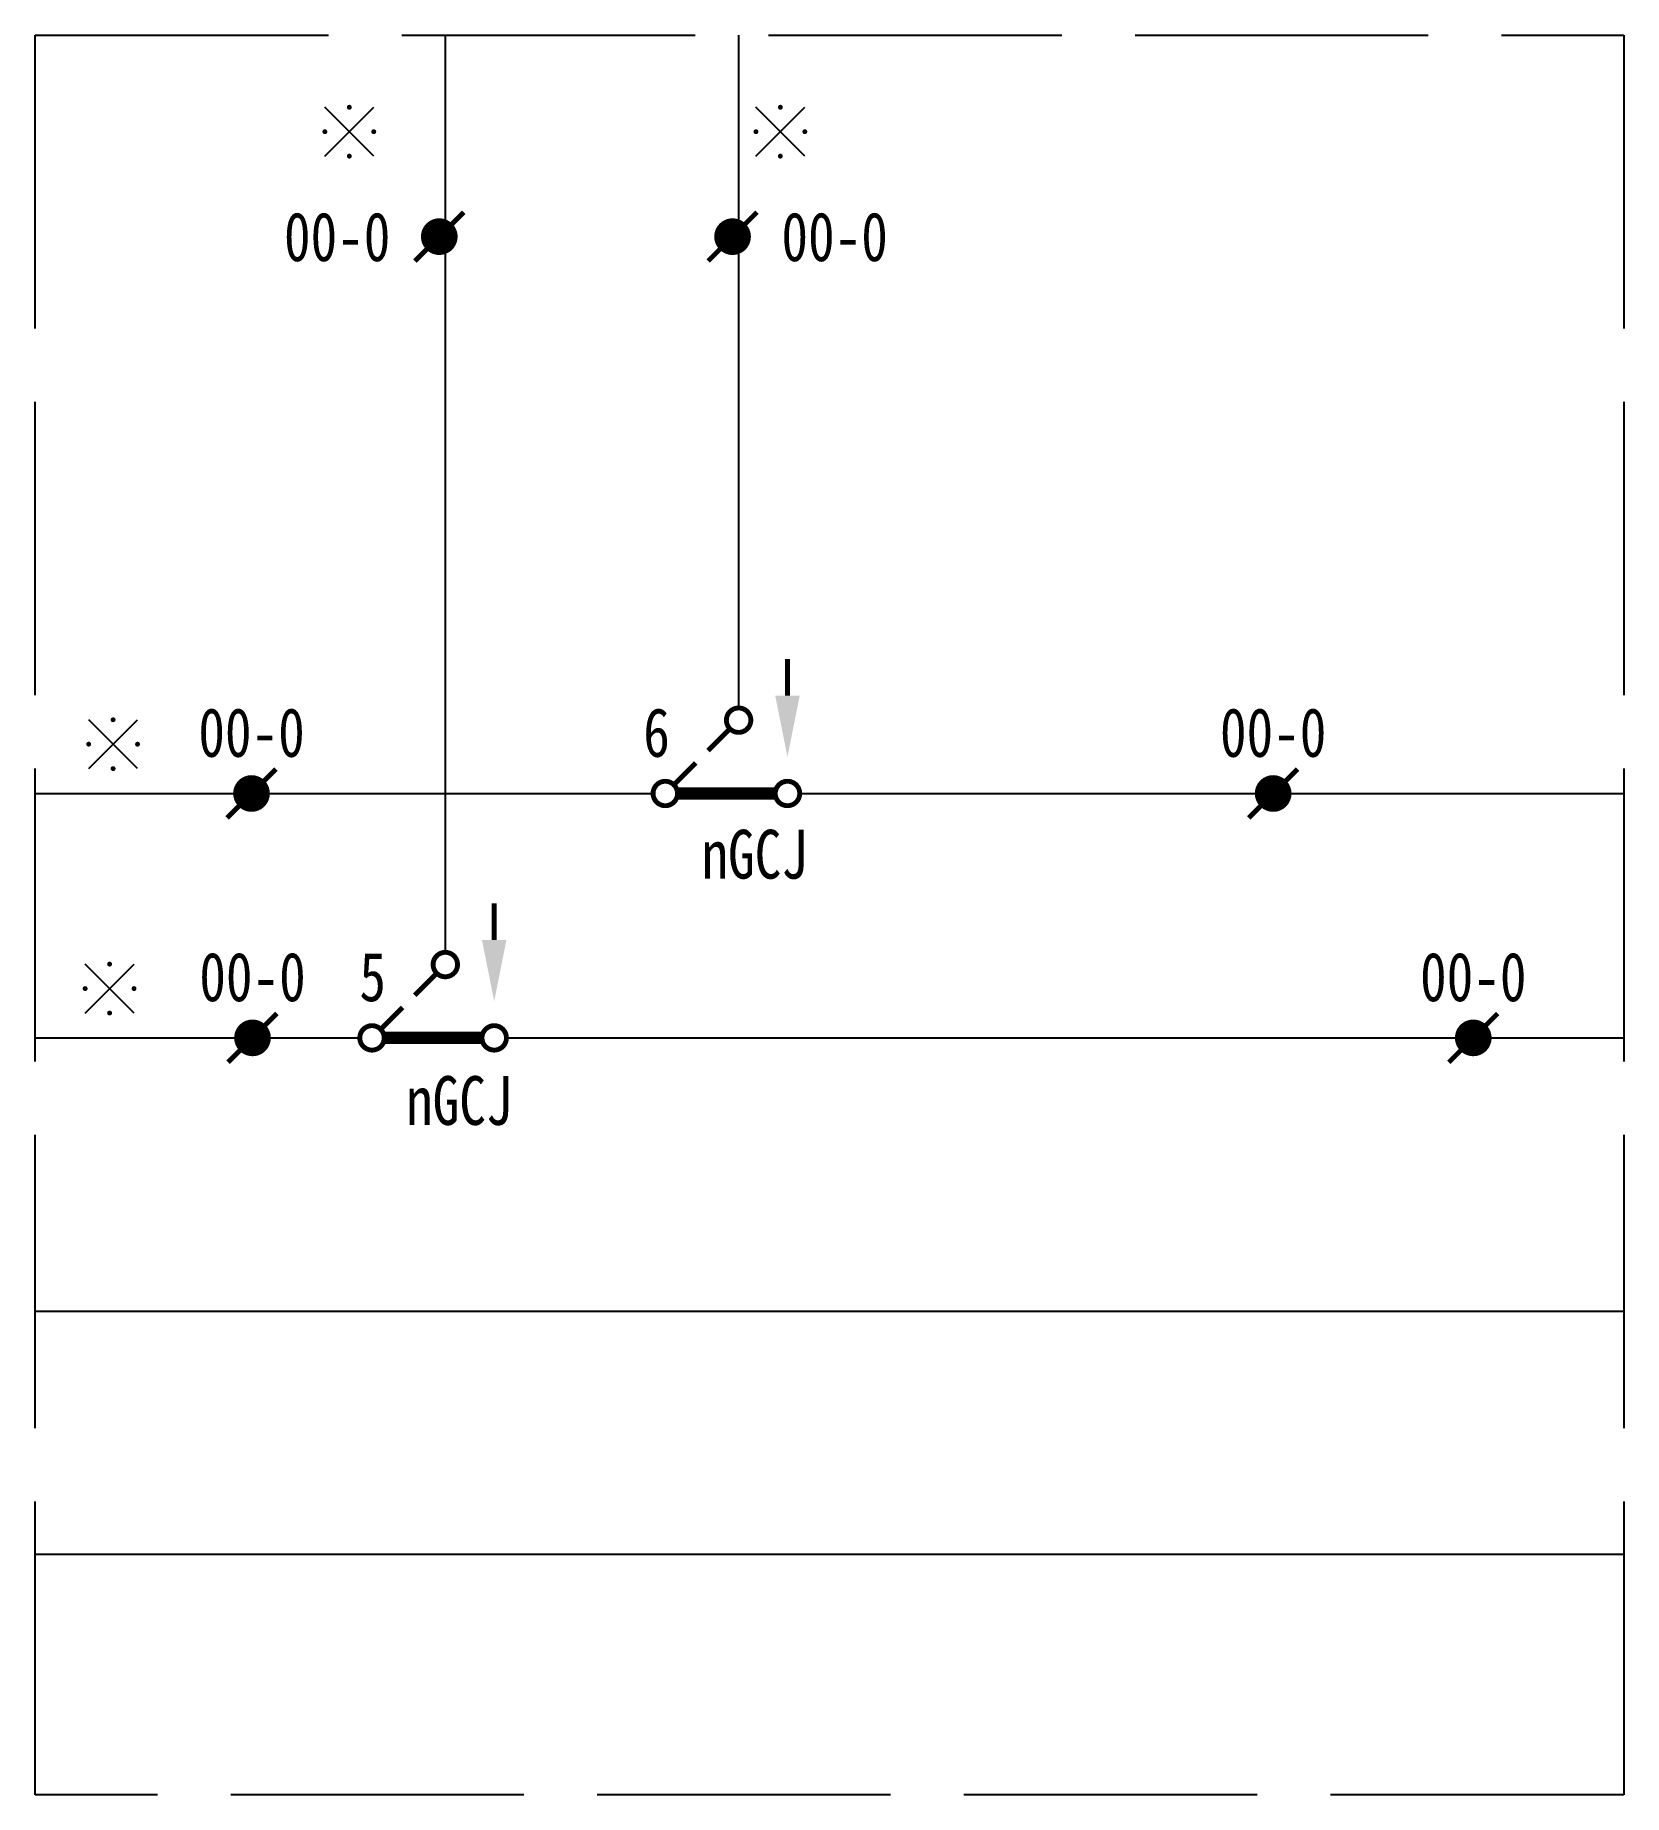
# Model space of a CAD drawing. Header units: millimetres. Extents: x 0 to 65, y -72 to 0.
import ezdxf
from ezdxf.enums import TextEntityAlignment as Align

# ---------------------------------------------------------------- set-up
doc = ezdxf.new("R2010")
doc.units = ezdxf.units.MM
doc.linetypes.add('ACAD_ISO02W100', pattern=[15, 12, -3])
doc.layers.add('hide', color=7, linetype='Continuous')

# ---------------------------------------------------------------- blocks, each defined once
blk = doc.blocks.new('D1')
at = {"const_width": 0.2}
for points in [[(0, 0.5, -1), (0, -0.5, -1), (0, 0.5)], [(5, 0.5, -1), (5, -0.5, -1), (5, 0.5)], [(3, -2.5, -1), (3, -3.5, -1), (3, -2.5)]]:
    blk.add_lwpolyline(points, format="xyb", dxfattribs=at)
for points, const_width in [([(4.5, 0), (0.5, 0)], 0.5), ([(1.25, -1.25), (0.308, -0.308)], 0.2), ([(2.681, -2.681), (1.75, -1.75)], 0.2)]:
    blk.add_lwpolyline(points, dxfattribs=dict(const_width=const_width))
blk = doc.blocks.new('conti_2')
for points in [[(-1, -1), (1, 1)], [(1, -1), (-1, 1)]]:
    blk.add_lwpolyline(points)
for points in [[(0.05, 1, 0.1, 0.1, 1), (-0.05, 1, 0.1, 0.1, 1)], [(-0.95, 0, 0.1, 0.1, 1), (-1.05, 0, 0.1, 0.1, 1)], [(1.05, 0, 0.1, 0.1, 1), (0.95, 0, 0.1, 0.1, 1)], [(0.05, -1, 0.1, 0.1, 1), (-0.05, -1, 0.1, 0.1, 1)]]:
    blk.add_lwpolyline(points, format="xyseb", close=True)
blk.add_attdef('1', text='', height=2).set_placement((2.271, 0.093), align=Align.MIDDLE)
blk = doc.blocks.new('tie')
at = {"const_width": 0.2}
blk.add_lwpolyline([(-1, -1), (1, 1)], dxfattribs=at)
at = {"const_width": 0.75}
blk.add_lwpolyline([(-0.375, 0, 1), (0.375, 0, 1)], format="xyb", close=True, dxfattribs=at)

msp = doc.modelspace()

# ---------------------------------------------------------------- linework, layer by layer
at = {"color": 7}
for p, q in [((16.781, 0), (16.781, -37.528)), ((28.781, 0), (28.781, -27.5)), ((0, -31.028), (25.281, -31.028)), ((31.281, -31.028), (65, -31.028)), ((0, -41.028), (13.281, -41.028)), ((19.281, -41.028), (65, -41.028)), ((0, -52.21), (65, -52.21)), ((0, -62.152), (65, -62.152))]:
    msp.add_line(p, q, dxfattribs=at)
at = {"const_width": 0.2}
for points in [[(30.781, -27.028), (30.781, -25.528)], [(18.781, -37.028), (18.781, -35.528)]]:
    msp.add_lwpolyline(points, dxfattribs=at)
for points in [[(30.281, -27.028), (31.281, -27.028), (30.781, -29.528)], [(18.281, -37.028), (19.281, -37.028), (18.781, -39.528)]]:
    msp.add_solid(points)
at = {"layer": 'hide', "linetype": 'ACAD_ISO02W100'}
msp.add_lwpolyline([(0, 0), (65, 0), (65, -72), (0, -72)], close=True, dxfattribs=at)

# ---------------------------------------------------------------- block references
at = {"color": 3}
for name, p in [('conti_2', (12.852, -3.949)), ('conti_2', (30.49, -3.949)), ('conti_2', (3.188, -29.011)), ('tie', (8.852, -31.028)), ('tie', (50.653, -31.028)), ('conti_2', (3.044, -39.011)), ('tie', (8.892, -41.028)), ('tie', (58.841, -41.028))]:
    msp.add_blockref(name, p, dxfattribs=at)
for p in [(16.533, -8.243), (28.533, -8.243)]:
    msp.add_blockref('tie', p)
at = {"xscale": -1, "rotation": 180}
for p in [(25.781, -31.028), (13.781, -41.028)]:
    msp.add_blockref('D1', p, dxfattribs=at)

# ---------------------------------------------------------------- texts
at = {"color": 3, "width": 0.8}
msp.add_text('00-0', height=2, dxfattribs=at).set_placement((14.533, -8.243), align=Align.MIDDLE_RIGHT)
msp.add_text('00-0', height=2, dxfattribs=at).set_placement((30.533, -8.243), align=Align.MIDDLE_LEFT)
for s, p in [('00-0', (8.852, -29.528)), ('00-0', (50.653, -29.528)), ('nGCJ', (29.437, -34.512)), ('00-0', (8.892, -39.528)), ('00-0', (58.841, -39.528)), ('nGCJ', (17.35, -44.59))]:
    msp.add_text(s, height=2, dxfattribs=at).set_placement(p, align=Align.CENTER)
at = {"color": 7, "width": 0.8}
for s, p in [('6', (24.878, -29.528)), ('5', (13.264, -39.528))]:
    msp.add_text(s, height=2, dxfattribs=at).set_placement(p)

doc.saveas('drawing.dxf')
